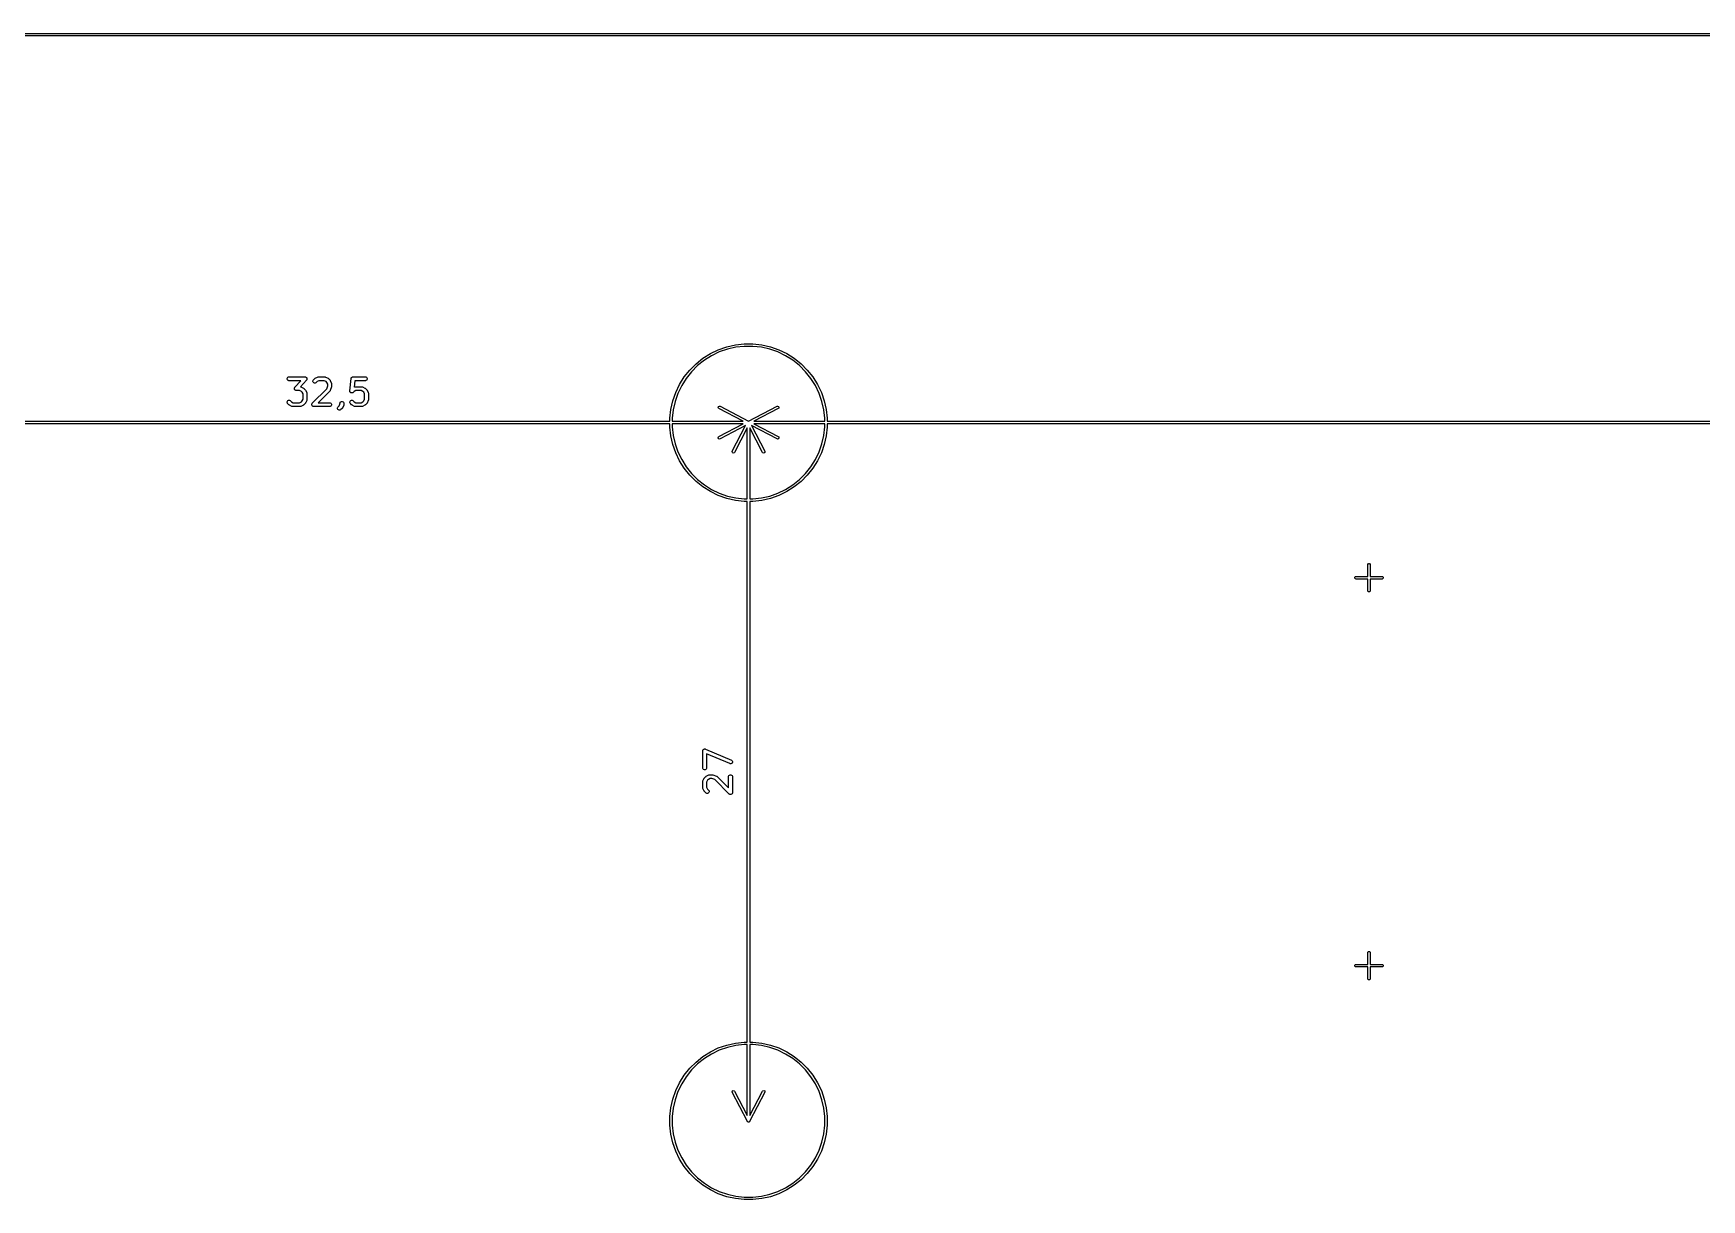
# Model space of a CAD drawing. Extents: x 1.4 to 14.3, y -8.7 to -1.8.
# Drawn here: x 8.942 to 11.483, y -3.64 to -1.864 of the extents above; entities that cross this region are included whole.
import ezdxf

# ---------------------------------------------------------------- set-up
doc = ezdxf.new("R2010")
doc.units = 0
doc.header["$MEASUREMENT"] = 0
doc.layers.add('BLACK', color=7, linetype='CONTINUOUS')

msp = doc.modelspace()

# ---------------------------------------------------------------- linework, layer by layer
at = {"layer": 'BLACK', "linetype": 'CONTINUOUS'}
for p, q in [((1.6143, -1.8642), (13.803, -1.8642)), ((13.803, -1.8681), (1.6143, -1.8681)), ((10.0114, -2.3383), (10.0248, -2.3368)), ((10.0248, -2.3368), (10.0382, -2.3368)), ((10.0382, -2.3368), (10.0516, -2.3383)), ((9.9515, -2.3672), (9.962, -2.3588)), ((9.9642, -2.3618), (9.954, -2.37)), ((9.962, -2.3588), (9.9734, -2.3516)), ((9.9752, -2.3549), (9.9642, -2.3618)), ((9.9734, -2.3516), (9.9855, -2.3458)), ((9.987, -2.3492), (9.9752, -2.3549)), ((9.9855, -2.3458), (9.9983, -2.3413)), ((9.9993, -2.3449), (9.987, -2.3492)), ((9.9983, -2.3413), (10.0114, -2.3383)), ((10.012, -2.342), (9.9993, -2.3449)), ((10.025, -2.3406), (10.012, -2.342)), ((10.038, -2.3406), (10.025, -2.3406)), ((10.051, -2.342), (10.038, -2.3406)), ((10.0637, -2.3449), (10.051, -2.342)), ((10.0516, -2.3383), (10.0647, -2.3413)), ((10.076, -2.3492), (10.0637, -2.3449)), ((10.0647, -2.3413), (10.0774, -2.3458)), ((10.0878, -2.3549), (10.076, -2.3492)), ((10.0774, -2.3458), (10.0896, -2.3516)), ((10.0988, -2.3618), (10.0878, -2.3549)), ((10.0896, -2.3516), (10.101, -2.3588)), ((10.109, -2.37), (10.0988, -2.3618)), ((10.101, -2.3588), (10.1115, -2.3672)), ((9.3293, -2.3883), (9.3301, -2.3875)), ((9.3301, -2.3875), (9.3312, -2.3871)), ((9.3312, -2.3871), (9.3317, -2.387)), ((9.3317, -2.387), (9.3561, -2.387)), ((9.3561, -2.387), (9.3564, -2.387)), ((9.3564, -2.387), (9.3565, -2.387)), ((9.3565, -2.387), (9.3565, -2.387)), ((9.3565, -2.387), (9.3567, -2.3871)), ((9.3567, -2.3871), (9.3571, -2.3872)), ((9.3571, -2.3872), (9.3576, -2.3874)), ((9.3576, -2.3874), (9.3577, -2.3875)), ((9.3577, -2.3875), (9.3578, -2.3875)), ((9.3578, -2.3875), (9.3581, -2.3878)), ((9.3581, -2.3878), (9.3585, -2.3882)), ((9.3717, -2.3892), (9.3754, -2.3873)), ((9.3754, -2.3873), (9.376, -2.3871)), ((9.376, -2.3871), (9.3761, -2.3871)), ((9.3761, -2.3871), (9.3762, -2.3871)), ((9.3762, -2.3871), (9.3767, -2.387)), ((9.3767, -2.387), (9.3861, -2.387)), ((9.3861, -2.387), (9.3867, -2.3871)), ((9.3867, -2.3871), (9.3868, -2.3871)), ((9.3868, -2.3871), (9.3869, -2.3871)), ((9.3869, -2.3871), (9.3874, -2.3873)), ((9.3874, -2.3873), (9.3912, -2.3892)), ((9.4269, -2.3881), (9.4273, -2.3878)), ((9.4273, -2.3878), (9.4276, -2.3875)), ((9.4276, -2.3875), (9.4277, -2.3874)), ((9.4277, -2.3874), (9.4278, -2.3873)), ((9.4278, -2.3873), (9.4283, -2.3872)), ((9.4283, -2.3872), (9.4287, -2.3871)), ((9.4287, -2.3871), (9.4289, -2.387)), ((9.4289, -2.387), (9.4289, -2.387)), ((9.4289, -2.387), (9.429, -2.387)), ((9.429, -2.387), (9.4292, -2.387)), ((9.4292, -2.387), (9.448, -2.387)), ((9.448, -2.387), (9.4486, -2.3871)), ((9.4486, -2.3871), (9.4496, -2.3875)), ((9.4496, -2.3875), (9.4504, -2.3883)), ((9.9264, -2.3986), (9.9336, -2.3872)), ((9.9336, -2.3872), (9.942, -2.3767)), ((9.9448, -2.3792), (9.9366, -2.3894)), ((9.942, -2.3767), (9.9515, -2.3672)), ((9.954, -2.37), (9.9448, -2.3792)), ((10.1182, -2.3792), (10.109, -2.37)), ((10.1115, -2.3672), (10.121, -2.3767)), ((10.1264, -2.3894), (10.1182, -2.3792)), ((10.121, -2.3767), (10.1294, -2.3872)), ((10.1294, -2.3872), (10.1366, -2.3986)), ((9.3288, -2.3894), (9.3293, -2.3883)), ((9.3288, -2.3905), (9.3288, -2.3894)), ((9.3293, -2.3916), (9.3288, -2.3905)), ((9.3301, -2.3924), (9.3293, -2.3916)), ((9.3312, -2.3928), (9.3301, -2.3924)), ((9.3317, -2.3929), (9.3312, -2.3928)), ((9.3496, -2.3929), (9.3317, -2.3929)), ((9.3401, -2.4044), (9.3403, -2.4039)), ((9.3401, -2.4045), (9.3401, -2.4044)), ((9.3401, -2.4046), (9.3401, -2.4045)), ((9.3401, -2.405), (9.3401, -2.4046)), ((9.3401, -2.4055), (9.3401, -2.405)), ((9.3401, -2.4056), (9.3401, -2.4055)), ((9.3401, -2.4057), (9.3401, -2.4056)), ((9.3403, -2.4061), (9.3401, -2.4057)), ((9.3403, -2.4039), (9.3404, -2.4035)), ((9.3405, -2.4066), (9.3403, -2.4061)), ((9.3404, -2.4035), (9.3405, -2.4034)), ((9.3405, -2.4034), (9.3405, -2.4033)), ((9.3405, -2.4033), (9.3406, -2.4033)), ((9.3406, -2.4067), (9.3405, -2.4066)), ((9.3406, -2.4033), (9.3408, -2.403)), ((9.3406, -2.4068), (9.3406, -2.4067)), ((9.341, -2.4071), (9.3406, -2.4068)), ((9.3408, -2.403), (9.3496, -2.3929)), ((9.3413, -2.4074), (9.341, -2.4071)), ((9.3414, -2.4074), (9.3413, -2.4074)), ((9.3415, -2.4075), (9.3414, -2.4074)), ((9.342, -2.4077), (9.3415, -2.4075)), ((9.3424, -2.4078), (9.342, -2.4077)), ((9.3426, -2.4079), (9.3424, -2.4078)), ((9.3427, -2.4079), (9.3426, -2.4079)), ((9.3426, -2.4079), (9.3426, -2.4079)), ((9.343, -2.4079), (9.3427, -2.4079)), ((9.3479, -2.4079), (9.343, -2.4079)), ((9.3506, -2.4093), (9.3479, -2.4079)), ((9.3583, -2.3919), (9.3494, -2.4021)), ((9.3494, -2.4021), (9.3499, -2.4023)), ((9.3499, -2.4023), (9.3537, -2.4042)), ((9.3518, -2.4105), (9.3506, -2.4093)), ((9.3532, -2.4131), (9.3518, -2.4105)), ((9.3532, -2.4211), (9.3532, -2.4131)), ((9.3537, -2.4042), (9.3539, -2.4043)), ((9.3539, -2.4043), (9.354, -2.4044)), ((9.354, -2.4044), (9.3541, -2.4044)), ((9.3541, -2.4044), (9.3542, -2.4045)), ((9.3542, -2.4045), (9.3542, -2.4046)), ((9.3542, -2.4046), (9.3545, -2.4047)), ((9.3545, -2.4047), (9.3563, -2.4066)), ((9.3563, -2.4066), (9.3565, -2.4068)), ((9.3565, -2.4068), (9.3566, -2.4069)), ((9.3566, -2.4069), (9.3566, -2.407)), ((9.3566, -2.407), (9.3567, -2.4071)), ((9.3567, -2.4071), (9.3567, -2.4071)), ((9.3567, -2.4071), (9.3569, -2.4074)), ((9.3569, -2.4074), (9.3588, -2.4111)), ((9.3585, -2.3916), (9.3583, -2.3919)), ((9.3585, -2.3882), (9.3585, -2.3882)), ((9.3585, -2.3882), (9.3586, -2.3883)), ((9.3586, -2.3916), (9.3585, -2.3916)), ((9.3586, -2.3883), (9.3588, -2.3888)), ((9.3587, -2.3914), (9.3586, -2.3915)), ((9.3586, -2.3915), (9.3586, -2.3916)), ((9.3588, -2.391), (9.3587, -2.3914)), ((9.3588, -2.3888), (9.359, -2.3892)), ((9.359, -2.3905), (9.3588, -2.391)), ((9.3588, -2.4111), (9.359, -2.4117)), ((9.359, -2.3892), (9.359, -2.3893)), ((9.359, -2.3893), (9.359, -2.3894)), ((9.359, -2.3894), (9.359, -2.3899)), ((9.359, -2.3899), (9.359, -2.3903)), ((9.359, -2.3903), (9.359, -2.3904)), ((9.359, -2.3904), (9.359, -2.3905)), ((9.359, -2.4117), (9.359, -2.4118)), ((9.359, -2.4118), (9.359, -2.4119)), ((9.359, -2.4119), (9.3591, -2.4125)), ((9.3591, -2.4125), (9.3591, -2.4218)), ((9.3671, -2.4272), (9.3892, -2.4052)), ((9.3682, -2.3931), (9.3687, -2.3921)), ((9.3682, -2.3943), (9.3682, -2.3931)), ((9.3687, -2.3953), (9.3682, -2.3943)), ((9.3687, -2.3921), (9.369, -2.3916)), ((9.3695, -2.3962), (9.3687, -2.3953)), ((9.369, -2.3916), (9.3709, -2.3897)), ((9.3705, -2.3966), (9.3695, -2.3962)), ((9.3717, -2.3966), (9.3705, -2.3966)), ((9.3709, -2.3897), (9.3711, -2.3896)), ((9.3711, -2.3896), (9.3712, -2.3895)), ((9.3712, -2.3895), (9.3713, -2.3894)), ((9.3713, -2.3894), (9.3714, -2.3893)), ((9.3713, -2.3894), (9.3713, -2.3894)), ((9.3714, -2.3893), (9.3717, -2.3892)), ((9.3728, -2.3962), (9.3717, -2.3966)), ((9.3732, -2.3958), (9.3728, -2.3962)), ((9.3747, -2.3943), (9.3732, -2.3958)), ((9.3774, -2.3929), (9.3747, -2.3943)), ((9.3938, -2.4089), (9.3764, -2.4264)), ((9.3854, -2.3929), (9.3774, -2.3929)), ((9.3881, -2.3943), (9.3854, -2.3929)), ((9.3893, -2.3955), (9.3881, -2.3943)), ((9.3892, -2.4052), (9.3907, -2.4007)), ((9.3907, -2.3981), (9.3893, -2.3955)), ((9.3907, -2.4007), (9.3907, -2.3981)), ((9.3912, -2.3892), (9.3914, -2.3893)), ((9.3914, -2.3893), (9.3915, -2.3894)), ((9.3915, -2.3894), (9.3916, -2.3894)), ((9.3916, -2.3894), (9.3917, -2.3895)), ((9.3917, -2.3895), (9.3917, -2.3896)), ((9.3917, -2.3896), (9.3919, -2.3897)), ((9.3919, -2.3897), (9.3938, -2.3916)), ((9.3938, -2.3916), (9.394, -2.3918)), ((9.3942, -2.4085), (9.3938, -2.4089)), ((9.394, -2.3918), (9.3941, -2.3919)), ((9.3941, -2.3919), (9.3941, -2.392)), ((9.3941, -2.392), (9.3942, -2.3921)), ((9.3942, -2.3921), (9.3942, -2.3921)), ((9.3942, -2.3921), (9.3944, -2.3924)), ((9.3943, -2.4083), (9.3942, -2.4084)), ((9.3942, -2.4084), (9.3942, -2.4085)), ((9.3945, -2.4078), (9.3943, -2.4083)), ((9.3944, -2.3924), (9.3962, -2.3961)), ((9.3964, -2.4021), (9.3945, -2.4078)), ((9.3962, -2.3961), (9.3965, -2.3967)), ((9.3965, -2.4019), (9.3964, -2.4021)), ((9.3965, -2.3967), (9.3965, -2.3968)), ((9.3965, -2.3968), (9.3965, -2.3969)), ((9.3965, -2.3969), (9.3966, -2.3975)), ((9.3966, -2.4012), (9.3965, -2.4015)), ((9.3965, -2.4015), (9.3965, -2.4016)), ((9.3965, -2.4016), (9.3965, -2.4017)), ((9.3965, -2.4017), (9.3965, -2.4018)), ((9.3965, -2.4018), (9.3965, -2.4019)), ((9.3966, -2.3975), (9.3966, -2.4012)), ((9.4244, -2.4084), (9.4263, -2.3897)), ((9.4244, -2.409), (9.4244, -2.4084)), ((9.4245, -2.4091), (9.4244, -2.409)), ((9.4245, -2.4093), (9.4245, -2.4091)), ((9.4246, -2.4097), (9.4245, -2.4093)), ((9.4247, -2.4101), (9.4246, -2.4097)), ((9.4248, -2.4102), (9.4247, -2.4101)), ((9.4249, -2.4103), (9.4248, -2.4102)), ((9.4252, -2.4106), (9.4249, -2.4103)), ((9.4255, -2.411), (9.4252, -2.4106)), ((9.4256, -2.4111), (9.4255, -2.411)), ((9.4257, -2.4112), (9.4256, -2.4111)), ((9.4261, -2.4113), (9.4257, -2.4112)), ((9.4265, -2.4115), (9.4261, -2.4113)), ((9.4263, -2.3894), (9.4264, -2.3893)), ((9.4263, -2.3897), (9.4263, -2.3894)), ((9.4263, -2.3894), (9.4263, -2.3894)), ((9.4264, -2.3891), (9.4266, -2.3887)), ((9.4264, -2.3893), (9.4264, -2.3891)), ((9.4266, -2.4115), (9.4265, -2.4115)), ((9.4266, -2.3887), (9.4268, -2.3883)), ((9.4268, -2.4116), (9.4266, -2.4115)), ((9.4268, -2.3883), (9.4269, -2.3882)), ((9.4272, -2.4116), (9.4268, -2.4116)), ((9.4269, -2.3882), (9.4269, -2.3881)), ((9.4276, -2.4116), (9.4272, -2.4116)), ((9.4278, -2.4116), (9.4276, -2.4116)), ((9.4279, -2.4116), (9.4278, -2.4116)), ((9.4283, -2.4114), (9.4279, -2.4116)), ((9.4287, -2.4113), (9.4283, -2.4114)), ((9.4289, -2.4112), (9.4287, -2.4113)), ((9.429, -2.4112), (9.4289, -2.4112)), ((9.4294, -2.4108), (9.429, -2.4112)), ((9.431, -2.4093), (9.4294, -2.4108)), ((9.4319, -2.3929), (9.4309, -2.4027)), ((9.4309, -2.4027), (9.4317, -2.4023)), ((9.4337, -2.4079), (9.431, -2.4093)), ((9.4317, -2.4023), (9.4322, -2.4021)), ((9.448, -2.3929), (9.4319, -2.3929)), ((9.4322, -2.4021), (9.4323, -2.4021)), ((9.4323, -2.4021), (9.4324, -2.4021)), ((9.4324, -2.4021), (9.433, -2.402)), ((9.433, -2.402), (9.4424, -2.402)), ((9.4417, -2.4079), (9.4337, -2.4079)), ((9.4444, -2.4093), (9.4417, -2.4079)), ((9.4424, -2.402), (9.4429, -2.4021)), ((9.4429, -2.4021), (9.443, -2.4021)), ((9.443, -2.4021), (9.4431, -2.4021)), ((9.4431, -2.4021), (9.4437, -2.4023)), ((9.4437, -2.4023), (9.4474, -2.4042)), ((9.4455, -2.4105), (9.4444, -2.4093)), ((9.4469, -2.4131), (9.4455, -2.4105)), ((9.4469, -2.4211), (9.4469, -2.4131)), ((9.4474, -2.4042), (9.4477, -2.4043)), ((9.4477, -2.4043), (9.4477, -2.4044)), ((9.4477, -2.4044), (9.4478, -2.4044)), ((9.4478, -2.4044), (9.4479, -2.4045)), ((9.4479, -2.4045), (9.448, -2.4046)), ((9.4486, -2.3928), (9.448, -2.3929)), ((9.448, -2.4046), (9.4482, -2.4047)), ((9.4482, -2.4047), (9.4501, -2.4066)), ((9.4496, -2.3924), (9.4486, -2.3928)), ((9.4504, -2.3916), (9.4496, -2.3924)), ((9.4501, -2.4066), (9.4502, -2.4068)), ((9.4502, -2.4068), (9.4503, -2.4069)), ((9.4503, -2.4069), (9.4504, -2.407)), ((9.4504, -2.3883), (9.4509, -2.3894)), ((9.4509, -2.3905), (9.4504, -2.3916)), ((9.4504, -2.407), (9.4504, -2.4071)), ((9.4504, -2.4071), (9.4505, -2.4071)), ((9.4505, -2.4071), (9.4506, -2.4074)), ((9.4506, -2.4074), (9.4525, -2.4111)), ((9.4509, -2.3894), (9.4509, -2.3905)), ((9.4525, -2.4111), (9.4527, -2.4117)), ((9.4527, -2.4117), (9.4527, -2.4118)), ((9.4527, -2.4118), (9.4527, -2.4119)), ((9.4527, -2.4119), (9.4528, -2.4125)), ((9.4528, -2.4125), (9.4528, -2.4218)), ((9.9161, -2.4235), (9.9206, -2.4107)), ((9.924, -2.4122), (9.9197, -2.4245)), ((9.9206, -2.4107), (9.9264, -2.3986)), ((9.9297, -2.4004), (9.924, -2.4122)), ((9.9366, -2.3894), (9.9297, -2.4004)), ((10.1333, -2.4004), (10.1264, -2.3894)), ((10.139, -2.4122), (10.1333, -2.4004)), ((10.1366, -2.3986), (10.1424, -2.4107)), ((10.1433, -2.4245), (10.139, -2.4122)), ((10.1424, -2.4107), (10.1469, -2.4235)), ((9.3288, -2.425), (9.3293, -2.4239)), ((9.3288, -2.4262), (9.3288, -2.425)), ((9.3293, -2.4272), (9.3288, -2.4262)), ((9.3293, -2.4239), (9.3301, -2.4231)), ((9.3297, -2.4277), (9.3293, -2.4272)), ((9.3315, -2.4295), (9.3297, -2.4277)), ((9.3301, -2.4231), (9.3312, -2.4227)), ((9.3312, -2.4227), (9.3323, -2.4227)), ((9.3318, -2.4297), (9.3315, -2.4295)), ((9.3318, -2.4298), (9.3318, -2.4297)), ((9.3319, -2.4298), (9.3318, -2.4298)), ((9.332, -2.4299), (9.3319, -2.4298)), ((9.3323, -2.4301), (9.332, -2.4299)), ((9.332, -2.4299), (9.332, -2.4299)), ((9.3323, -2.4227), (9.3334, -2.4231)), ((9.336, -2.432), (9.3323, -2.4301)), ((9.3334, -2.4231), (9.3338, -2.4235)), ((9.3338, -2.4235), (9.3354, -2.425)), ((9.3354, -2.425), (9.3381, -2.4264)), ((9.3366, -2.4322), (9.336, -2.432)), ((9.3367, -2.4322), (9.3366, -2.4322)), ((9.3368, -2.4322), (9.3367, -2.4322)), ((9.3374, -2.4323), (9.3368, -2.4322)), ((9.3486, -2.4323), (9.3374, -2.4323)), ((9.3381, -2.4264), (9.3479, -2.4264)), ((9.3479, -2.4264), (9.3506, -2.425)), ((9.3492, -2.4322), (9.3486, -2.4323)), ((9.3493, -2.4322), (9.3492, -2.4322)), ((9.3494, -2.4322), (9.3493, -2.4322)), ((9.3499, -2.432), (9.3494, -2.4322)), ((9.3537, -2.4301), (9.3499, -2.432)), ((9.3506, -2.425), (9.3518, -2.4238)), ((9.3518, -2.4238), (9.3532, -2.4211)), ((9.3539, -2.4299), (9.3537, -2.4301)), ((9.354, -2.4299), (9.3539, -2.4299)), ((9.3541, -2.4298), (9.354, -2.4299)), ((9.3542, -2.4298), (9.3541, -2.4298)), ((9.3545, -2.4295), (9.3542, -2.4297)), ((9.3542, -2.4297), (9.3542, -2.4298)), ((9.3563, -2.4277), (9.3545, -2.4295)), ((9.3565, -2.4274), (9.3563, -2.4277)), ((9.3566, -2.4274), (9.3565, -2.4274)), ((9.3567, -2.4272), (9.3566, -2.4273)), ((9.3566, -2.4273), (9.3566, -2.4274)), ((9.3569, -2.4269), (9.3567, -2.4271)), ((9.3567, -2.4271), (9.3567, -2.4272)), ((9.3588, -2.4231), (9.3569, -2.4269)), ((9.359, -2.4226), (9.3588, -2.4231)), ((9.3591, -2.4218), (9.359, -2.4224)), ((9.359, -2.4224), (9.359, -2.4225)), ((9.359, -2.4225), (9.359, -2.4226)), ((9.3663, -2.4287), (9.3668, -2.4277)), ((9.3663, -2.4299), (9.3663, -2.4287)), ((9.3668, -2.431), (9.3663, -2.4299)), ((9.3668, -2.4277), (9.3671, -2.4272)), ((9.3676, -2.4318), (9.3668, -2.431)), ((9.3687, -2.4322), (9.3676, -2.4318)), ((9.3692, -2.4323), (9.3687, -2.4322)), ((9.3936, -2.4323), (9.3692, -2.4323)), ((9.3764, -2.4264), (9.3936, -2.4264)), ((9.3936, -2.4264), (9.3942, -2.4264)), ((9.3942, -2.4322), (9.3936, -2.4323)), ((9.3942, -2.4264), (9.3952, -2.4269)), ((9.3952, -2.4318), (9.3942, -2.4322)), ((9.3952, -2.4269), (9.3961, -2.4277)), ((9.3961, -2.431), (9.3952, -2.4318)), ((9.3961, -2.4277), (9.3965, -2.4287)), ((9.3965, -2.4299), (9.3961, -2.431)), ((9.3965, -2.4287), (9.3965, -2.4299)), ((9.4057, -2.4344), (9.4062, -2.4333)), ((9.4057, -2.4355), (9.4057, -2.4344)), ((9.4062, -2.4366), (9.4057, -2.4355)), ((9.4062, -2.4333), (9.4065, -2.4329)), ((9.407, -2.4374), (9.4062, -2.4366)), ((9.4065, -2.4329), (9.4081, -2.4313)), ((9.408, -2.4378), (9.407, -2.4374)), ((9.4092, -2.4378), (9.408, -2.4378)), ((9.4081, -2.4313), (9.4094, -2.4286)), ((9.4102, -2.4374), (9.4092, -2.4378)), ((9.4094, -2.4274), (9.4095, -2.4269)), ((9.4094, -2.4286), (9.4094, -2.4274)), ((9.4095, -2.4269), (9.4099, -2.4258)), ((9.4099, -2.4258), (9.4107, -2.425)), ((9.4107, -2.437), (9.4102, -2.4374)), ((9.4107, -2.425), (9.4118, -2.4246)), ((9.4126, -2.4352), (9.4107, -2.437)), ((9.4118, -2.4246), (9.4129, -2.4246)), ((9.4128, -2.4349), (9.4126, -2.4352)), ((9.4129, -2.4348), (9.4128, -2.4349)), ((9.4128, -2.4349), (9.4128, -2.4349)), ((9.4129, -2.4246), (9.414, -2.425)), ((9.413, -2.4346), (9.4129, -2.4347)), ((9.4129, -2.4347), (9.4129, -2.4348)), ((9.4131, -2.4344), (9.413, -2.4346)), ((9.415, -2.4306), (9.4131, -2.4344)), ((9.414, -2.425), (9.4148, -2.4258)), ((9.4148, -2.4258), (9.4153, -2.4269)), ((9.4152, -2.4301), (9.415, -2.4306)), ((9.4153, -2.4299), (9.4152, -2.43)), ((9.4152, -2.43), (9.4152, -2.4301)), ((9.4153, -2.4269), (9.4153, -2.4274)), ((9.4153, -2.4274), (9.4153, -2.4293)), ((9.4153, -2.4293), (9.4153, -2.4299)), ((9.4245, -2.425), (9.4249, -2.4239)), ((9.4245, -2.4262), (9.4245, -2.425)), ((9.4249, -2.4272), (9.4245, -2.4262)), ((9.4249, -2.4239), (9.4257, -2.4231)), ((9.4253, -2.4277), (9.4249, -2.4272)), ((9.4271, -2.4295), (9.4253, -2.4277)), ((9.4257, -2.4231), (9.4268, -2.4227)), ((9.4268, -2.4227), (9.4279, -2.4227)), ((9.4274, -2.4297), (9.4271, -2.4295)), ((9.4274, -2.4298), (9.4274, -2.4297)), ((9.4275, -2.4298), (9.4274, -2.4298)), ((9.4276, -2.4299), (9.4275, -2.4298)), ((9.4277, -2.4299), (9.4276, -2.4299)), ((9.4279, -2.4301), (9.4277, -2.4299)), ((9.4279, -2.4227), (9.429, -2.4231)), ((9.4317, -2.432), (9.4279, -2.4301)), ((9.429, -2.4231), (9.4294, -2.4235)), ((9.4294, -2.4235), (9.431, -2.425)), ((9.431, -2.425), (9.4337, -2.4264)), ((9.4322, -2.4322), (9.4317, -2.432)), ((9.4323, -2.4322), (9.4322, -2.4322)), ((9.4324, -2.4322), (9.4323, -2.4322)), ((9.433, -2.4323), (9.4324, -2.4322)), ((9.4424, -2.4323), (9.433, -2.4323)), ((9.4337, -2.4264), (9.4417, -2.4264)), ((9.4417, -2.4264), (9.4444, -2.425)), ((9.4429, -2.4322), (9.4424, -2.4323)), ((9.443, -2.4322), (9.4429, -2.4322)), ((9.4431, -2.4322), (9.443, -2.4322)), ((9.4437, -2.432), (9.4431, -2.4322)), ((9.4474, -2.4301), (9.4437, -2.432)), ((9.4444, -2.425), (9.4455, -2.4238)), ((9.4455, -2.4238), (9.4469, -2.4211)), ((9.4477, -2.4299), (9.4474, -2.4301)), ((9.4478, -2.4298), (9.4477, -2.4299)), ((9.4477, -2.4299), (9.4477, -2.4299)), ((9.4479, -2.4298), (9.4478, -2.4298)), ((9.448, -2.4297), (9.4479, -2.4298)), ((9.4482, -2.4295), (9.448, -2.4297)), ((9.4501, -2.4277), (9.4482, -2.4295)), ((9.4502, -2.4274), (9.4501, -2.4277)), ((9.4503, -2.4274), (9.4502, -2.4274)), ((9.4504, -2.4273), (9.4503, -2.4274)), ((9.4505, -2.4271), (9.4504, -2.4272)), ((9.4504, -2.4272), (9.4504, -2.4273)), ((9.4506, -2.4269), (9.4505, -2.4271)), ((9.4525, -2.4231), (9.4506, -2.4269)), ((9.4527, -2.4226), (9.4525, -2.4231)), ((9.4528, -2.4218), (9.4527, -2.4224)), ((9.4527, -2.4224), (9.4527, -2.4225)), ((9.4527, -2.4225), (9.4527, -2.4226)), ((9.9116, -2.45), (9.9131, -2.4366)), ((9.9131, -2.4366), (9.9161, -2.4235)), ((9.9168, -2.4372), (9.9154, -2.4502)), ((9.9197, -2.4245), (9.9168, -2.4372)), ((9.9852, -2.4334), (9.9859, -2.4321)), ((9.9856, -2.4349), (9.9852, -2.4334)), ((9.9862, -2.4354), (9.9856, -2.4349)), ((9.9859, -2.4321), (9.9873, -2.4316)), ((10.0235, -2.4547), (9.9862, -2.4354)), ((9.9873, -2.4316), (9.9881, -2.4319)), ((9.9881, -2.4319), (10.0315, -2.4545)), ((10.0315, -2.4545), (10.0749, -2.4319)), ((10.0768, -2.4354), (10.0395, -2.4547)), ((10.0749, -2.4319), (10.0757, -2.4316)), ((10.0757, -2.4316), (10.0771, -2.4321)), ((10.0774, -2.4349), (10.0768, -2.4354)), ((10.0771, -2.4321), (10.0778, -2.4334)), ((10.0778, -2.4334), (10.0774, -2.4349)), ((10.1462, -2.4372), (10.1433, -2.4245)), ((10.1476, -2.4502), (10.1462, -2.4372)), ((10.1469, -2.4235), (10.1499, -2.4366)), ((10.1499, -2.4366), (10.1514, -2.45)), ((8.76, -2.4547), (9.9116, -2.4547)), ((9.9116, -2.4587), (8.76, -2.4587)), ((9.9116, -2.4502), (9.9116, -2.45)), ((9.9116, -2.4547), (9.9116, -2.4502)), ((9.9116, -2.4634), (9.9116, -2.4587)), ((9.9131, -2.4768), (9.9116, -2.4634)), ((9.9154, -2.4502), (9.9154, -2.4547)), ((9.9154, -2.4547), (10.0235, -2.4547)), ((9.9154, -2.4587), (9.9154, -2.4632)), ((10.0235, -2.4587), (9.9154, -2.4587)), ((9.9154, -2.4632), (9.9168, -2.4762)), ((9.9862, -2.478), (10.0235, -2.4587)), ((10.0269, -2.4613), (9.9881, -2.4815)), ((10.0067, -2.5001), (10.0269, -2.4613)), ((10.0749, -2.4815), (10.0361, -2.4613)), ((10.0361, -2.4613), (10.0563, -2.5001)), ((10.0395, -2.4547), (10.1476, -2.4547)), ((10.0395, -2.4587), (10.0768, -2.478)), ((10.1476, -2.4587), (10.0395, -2.4587)), ((10.1462, -2.4762), (10.1476, -2.4632)), ((10.1476, -2.4547), (10.1476, -2.4502)), ((10.1476, -2.4632), (10.1476, -2.4587)), ((10.1514, -2.4634), (10.1499, -2.4768)), ((10.1514, -2.45), (10.1514, -2.4547)), ((10.1514, -2.4547), (13.4155, -2.4547)), ((13.4155, -2.4587), (10.1514, -2.4587)), ((10.1514, -2.4587), (10.1514, -2.4634)), ((9.9161, -2.4899), (9.9131, -2.4768)), ((9.9168, -2.4762), (9.9197, -2.4889)), ((9.9197, -2.4889), (9.924, -2.5012)), ((9.9852, -2.48), (9.9856, -2.4785)), ((9.9859, -2.4813), (9.9852, -2.48)), ((9.9856, -2.4785), (9.9862, -2.478)), ((9.9873, -2.4817), (9.9859, -2.4813)), ((9.9881, -2.4815), (9.9873, -2.4817)), ((10.0295, -2.4647), (10.0102, -2.502)), ((10.0295, -2.5728), (10.0295, -2.4647)), ((10.0528, -2.502), (10.0335, -2.4647)), ((10.0335, -2.4647), (10.0335, -2.5728)), ((10.0757, -2.4817), (10.0749, -2.4815)), ((10.0771, -2.4813), (10.0757, -2.4817)), ((10.0768, -2.478), (10.0774, -2.4785)), ((10.0778, -2.48), (10.0771, -2.4813)), ((10.0774, -2.4785), (10.0778, -2.48)), ((10.139, -2.5012), (10.1433, -2.4889)), ((10.1433, -2.4889), (10.1462, -2.4762)), ((10.1499, -2.4768), (10.1469, -2.4899)), ((9.9206, -2.5026), (9.9161, -2.4899)), ((9.9264, -2.5148), (9.9206, -2.5026)), ((9.924, -2.5012), (9.9297, -2.513)), ((9.9336, -2.5262), (9.9264, -2.5148)), ((9.9297, -2.513), (9.9366, -2.524)), ((10.0064, -2.5009), (10.0067, -2.5001)), ((10.0069, -2.5023), (10.0064, -2.5009)), ((10.0082, -2.503), (10.0069, -2.5023)), ((10.0097, -2.5026), (10.0082, -2.503)), ((10.0102, -2.502), (10.0097, -2.5026)), ((10.0533, -2.5026), (10.0528, -2.502)), ((10.0548, -2.503), (10.0533, -2.5026)), ((10.0561, -2.5023), (10.0548, -2.503)), ((10.0565, -2.5009), (10.0561, -2.5023)), ((10.0563, -2.5001), (10.0565, -2.5009)), ((10.1264, -2.524), (10.1333, -2.513)), ((10.1366, -2.5148), (10.1294, -2.5262)), ((10.1333, -2.513), (10.139, -2.5012)), ((10.1424, -2.5026), (10.1366, -2.5148)), ((10.1469, -2.4899), (10.1424, -2.5026)), ((9.942, -2.5367), (9.9336, -2.5262)), ((9.9366, -2.524), (9.9448, -2.5342)), ((9.9515, -2.5462), (9.942, -2.5367)), ((9.9448, -2.5342), (9.954, -2.5434)), ((10.109, -2.5434), (10.1182, -2.5342)), ((10.121, -2.5367), (10.1115, -2.5462)), ((10.1182, -2.5342), (10.1264, -2.524)), ((10.1294, -2.5262), (10.121, -2.5367)), ((9.962, -2.5546), (9.9515, -2.5462)), ((9.954, -2.5434), (9.9642, -2.5516)), ((9.9734, -2.5618), (9.962, -2.5546)), ((9.9642, -2.5516), (9.9752, -2.5585)), ((9.9855, -2.5676), (9.9734, -2.5618)), ((9.9752, -2.5585), (9.987, -2.5642)), ((9.987, -2.5642), (9.9993, -2.5685)), ((10.0637, -2.5685), (10.076, -2.5642)), ((10.076, -2.5642), (10.0878, -2.5585)), ((10.0896, -2.5618), (10.0774, -2.5676)), ((10.0878, -2.5585), (10.0988, -2.5516)), ((10.101, -2.5546), (10.0896, -2.5618)), ((10.0988, -2.5516), (10.109, -2.5434)), ((10.1115, -2.5462), (10.101, -2.5546)), ((9.9983, -2.5721), (9.9855, -2.5676)), ((10.0114, -2.5751), (9.9983, -2.5721)), ((9.9993, -2.5685), (10.012, -2.5714)), ((10.0248, -2.5766), (10.0114, -2.5751)), ((10.012, -2.5714), (10.025, -2.5728)), ((10.0295, -2.5766), (10.0248, -2.5766)), ((10.025, -2.5728), (10.0295, -2.5728)), ((10.0295, -3.3998), (10.0295, -2.5766)), ((10.0335, -2.5728), (10.038, -2.5728)), ((10.0382, -2.5766), (10.0335, -2.5766)), ((10.0335, -2.5766), (10.0335, -3.3998)), ((10.038, -2.5728), (10.051, -2.5714)), ((10.0516, -2.5751), (10.0382, -2.5766)), ((10.051, -2.5714), (10.0637, -2.5685)), ((10.0647, -2.5721), (10.0516, -2.5751)), ((10.0774, -2.5676), (10.0647, -2.5721)), ((10.9549, -2.6922), (10.9559, -2.6911)), ((10.9549, -2.6937), (10.9549, -2.6922)), ((10.9559, -2.6911), (10.9567, -2.6909)), ((10.9567, -2.6909), (10.9744, -2.6909)), ((10.9744, -2.6732), (10.9746, -2.6725)), ((10.9744, -2.6909), (10.9744, -2.6732)), ((10.9746, -2.6725), (10.9756, -2.6714)), ((10.9756, -2.6714), (10.9771, -2.6714)), ((10.9771, -2.6714), (10.9782, -2.6725)), ((10.9782, -2.6725), (10.9783, -2.6732)), ((10.9783, -2.6732), (10.9783, -2.6909)), ((10.9783, -2.6909), (10.9961, -2.6909)), ((10.9961, -2.6909), (10.9968, -2.6911)), ((10.9968, -2.6911), (10.9979, -2.6922)), ((10.9979, -2.6922), (10.9979, -2.6937)), ((10.9559, -2.6947), (10.9549, -2.6937)), ((10.9567, -2.6949), (10.9559, -2.6947)), ((10.9744, -2.6949), (10.9567, -2.6949)), ((10.9744, -2.7126), (10.9744, -2.6949)), ((10.9746, -2.7134), (10.9744, -2.7126)), ((10.9756, -2.7144), (10.9746, -2.7134)), ((10.9771, -2.7144), (10.9756, -2.7144)), ((10.9782, -2.7134), (10.9771, -2.7144)), ((10.9783, -2.7126), (10.9782, -2.7134)), ((10.9961, -2.6949), (10.9783, -2.6949)), ((10.9783, -2.6949), (10.9783, -2.7126)), ((10.9968, -2.6947), (10.9961, -2.6949)), ((10.9979, -2.6937), (10.9968, -2.6947)), ((9.9618, -2.9563), (9.9619, -2.9557)), ((9.9618, -2.9826), (9.9618, -2.9563)), ((9.9619, -2.9557), (9.9621, -2.9552)), ((9.9619, -2.9557), (9.9619, -2.9557)), ((9.9619, -2.9557), (9.9619, -2.9557)), ((9.9621, -2.9552), (9.9623, -2.9547)), ((9.9623, -2.9546), (9.9627, -2.9543)), ((9.9623, -2.9547), (9.9623, -2.9546)), ((9.9623, -2.9547), (9.9623, -2.9547)), ((9.9627, -2.9543), (9.9631, -2.9539)), ((9.9631, -2.9538), (9.9637, -2.9536)), ((9.9631, -2.9539), (9.9631, -2.9538)), ((9.9631, -2.9539), (9.9631, -2.9539)), ((9.9637, -2.9536), (9.9642, -2.9534)), ((9.9642, -2.9534), (9.9642, -2.9534)), ((9.9642, -2.9534), (9.9642, -2.9534)), ((9.9642, -2.9534), (9.9648, -2.9534)), ((9.9648, -2.9534), (9.9653, -2.9534)), ((9.9653, -2.9534), (9.9653, -2.9534)), ((9.9653, -2.9534), (9.9654, -2.9534)), ((9.9654, -2.9534), (9.9659, -2.9536)), ((9.9659, -2.9536), (10.0053, -2.9705)), ((10.003, -2.9759), (9.9677, -2.9608)), ((9.9677, -2.9608), (9.9677, -2.9826)), ((10.0053, -2.9705), (10.0058, -2.9708)), ((10.0058, -2.9708), (10.0066, -2.9716)), ((10.0066, -2.9716), (10.007, -2.9727)), ((9.9619, -2.9831), (9.9618, -2.9826)), ((9.9623, -2.9842), (9.9619, -2.9831)), ((9.9631, -2.985), (9.9623, -2.9842)), ((9.9642, -2.9855), (9.9631, -2.985)), ((9.9653, -2.9855), (9.9642, -2.9855)), ((9.9644, -2.9976), (9.9645, -2.9973)), ((9.9645, -2.9973), (9.9664, -2.9955)), ((9.9664, -2.985), (9.9653, -2.9855)), ((9.9672, -2.9842), (9.9664, -2.985)), ((9.9664, -2.9955), (9.9666, -2.9953)), ((9.9666, -2.9953), (9.9667, -2.9952)), ((9.9667, -2.9952), (9.9668, -2.9952)), ((9.9668, -2.9952), (9.9669, -2.9951)), ((9.9669, -2.9951), (9.9672, -2.9949)), ((9.9669, -2.9951), (9.9669, -2.9951)), ((9.9677, -2.9831), (9.9672, -2.9842)), ((9.9672, -2.9949), (9.9709, -2.993)), ((9.9677, -2.9826), (9.9677, -2.9831)), ((9.9709, -2.993), (9.9715, -2.9928)), ((9.9715, -2.9928), (9.9716, -2.9928)), ((9.9716, -2.9928), (9.9717, -2.9928)), ((9.9717, -2.9928), (9.9723, -2.9927)), ((9.9723, -2.9927), (9.976, -2.9927)), ((9.976, -2.9927), (9.9763, -2.9928)), ((9.9763, -2.9928), (9.9764, -2.9928)), ((9.9764, -2.9928), (9.9765, -2.9928)), ((9.9765, -2.9928), (9.9766, -2.9928)), ((9.9766, -2.9928), (9.9767, -2.9928)), ((9.9767, -2.9928), (9.9769, -2.9929)), ((9.9769, -2.9929), (9.9826, -2.9948)), ((9.9826, -2.9948), (9.9831, -2.995)), ((9.9831, -2.995), (9.9832, -2.9951)), ((9.9832, -2.9951), (9.9833, -2.9951)), ((9.9833, -2.9951), (9.9837, -2.9955)), ((9.9837, -2.9955), (10.0012, -3.0129)), ((10.0012, -2.9951), (10.0017, -2.994)), ((10.0012, -2.9957), (10.0012, -2.9951)), ((10.0012, -3.0129), (10.0012, -2.9957)), ((10.0017, -2.994), (10.0025, -2.9932)), ((10.0025, -2.9932), (10.0036, -2.9928)), ((10.0035, -2.9761), (10.003, -2.9759)), ((10.0047, -2.9761), (10.0035, -2.9761)), ((10.0036, -2.9928), (10.0047, -2.9928)), ((10.0057, -2.9757), (10.0047, -2.9761)), ((10.0047, -2.9928), (10.0058, -2.9932)), ((10.0066, -2.9749), (10.0057, -2.9757)), ((10.0058, -2.9932), (10.0066, -2.994)), ((10.007, -2.9738), (10.0066, -2.9749)), ((10.0066, -2.994), (10.007, -2.9951)), ((10.007, -2.9727), (10.007, -2.9738)), ((10.007, -2.9951), (10.0071, -2.9957)), ((10.0071, -2.9957), (10.0071, -3.0201)), ((9.9618, -3.0032), (9.9619, -3.0026)), ((9.9618, -3.0126), (9.9618, -3.0032)), ((9.9619, -3.0131), (9.9618, -3.0126)), ((9.9619, -3.0024), (9.9621, -3.0019)), ((9.9619, -3.0025), (9.9619, -3.0024)), ((9.9619, -3.0026), (9.9619, -3.0025)), ((9.9619, -3.0132), (9.9619, -3.0131)), ((9.9619, -3.0133), (9.9619, -3.0132)), ((9.9621, -3.0139), (9.9619, -3.0133)), ((9.9621, -3.0019), (9.964, -2.9981)), ((9.964, -3.0176), (9.9621, -3.0139)), ((9.964, -2.9981), (9.9641, -2.9979)), ((9.9641, -3.0179), (9.964, -3.0176)), ((9.9641, -2.9979), (9.9642, -2.9978)), ((9.9642, -3.018), (9.9641, -3.0179)), ((9.9642, -2.9977), (9.9643, -2.9976)), ((9.9642, -2.9978), (9.9642, -2.9977)), ((9.9643, -3.0181), (9.9642, -3.018)), ((9.9642, -3.018), (9.9642, -3.018)), ((9.9643, -2.9976), (9.9644, -2.9976)), ((9.9644, -3.0182), (9.9643, -3.0181)), ((9.9645, -3.0184), (9.9644, -3.0182)), ((9.9664, -3.0203), (9.9645, -3.0184)), ((9.9669, -3.0206), (9.9664, -3.0203)), ((9.9679, -3.0211), (9.9669, -3.0206)), ((9.9691, -3.0012), (9.9677, -3.0039)), ((9.9677, -3.0039), (9.9677, -3.0119)), ((9.9677, -3.0119), (9.9691, -3.0146)), ((9.9691, -3.0211), (9.9679, -3.0211)), ((9.9703, -3), (9.9691, -3.0012)), ((9.9691, -3.0146), (9.9706, -3.0161)), ((9.9701, -3.0206), (9.9691, -3.0211)), ((9.971, -3.0198), (9.9701, -3.0206)), ((9.973, -2.9986), (9.9703, -3)), ((9.9706, -3.0161), (9.971, -3.0165)), ((9.971, -3.0165), (9.9714, -3.0176)), ((9.9714, -3.0188), (9.971, -3.0198)), ((9.9714, -3.0176), (9.9714, -3.0188)), ((9.9755, -2.9986), (9.973, -2.9986)), ((9.98, -3.0001), (9.9755, -2.9986)), ((10.002, -3.0221), (9.98, -3.0001)), ((10.0025, -3.0225), (10.002, -3.0221)), ((10.0032, -3.0228), (10.0025, -3.0225)), ((10.0036, -3.023), (10.0032, -3.0228)), ((10.0058, -3.0225), (10.0047, -3.023)), ((10.0066, -3.0217), (10.0058, -3.0225)), ((10.0069, -3.0209), (10.0066, -3.0217)), ((10.007, -3.0206), (10.0069, -3.0209)), ((10.0071, -3.0201), (10.007, -3.0206)), ((10.0047, -3.023), (10.0036, -3.023)), ((10.0036, -3.023), (10.0036, -3.023)), ((10.9744, -3.2638), (10.9746, -3.263)), ((10.9744, -3.2815), (10.9744, -3.2638)), ((10.9746, -3.263), (10.9756, -3.262)), ((10.9756, -3.262), (10.9771, -3.262)), ((10.9771, -3.262), (10.9782, -3.263)), ((10.9782, -3.263), (10.9783, -3.2638)), ((10.9783, -3.2638), (10.9783, -3.2815)), ((10.9549, -3.2827), (10.9559, -3.2816)), ((10.9549, -3.2842), (10.9549, -3.2827)), ((10.9559, -3.2853), (10.9549, -3.2842)), ((10.9559, -3.2816), (10.9567, -3.2815)), ((10.9567, -3.2854), (10.9559, -3.2853)), ((10.9567, -3.2815), (10.9744, -3.2815)), ((10.9744, -3.2854), (10.9567, -3.2854)), ((10.9744, -3.3031), (10.9744, -3.2854)), ((10.9783, -3.2815), (10.9961, -3.2815)), ((10.9961, -3.2854), (10.9783, -3.2854)), ((10.9783, -3.2854), (10.9783, -3.3031)), ((10.9961, -3.2815), (10.9968, -3.2816)), ((10.9968, -3.2853), (10.9961, -3.2854)), ((10.9968, -3.2816), (10.9979, -3.2827)), ((10.9979, -3.2842), (10.9968, -3.2853)), ((10.9979, -3.2827), (10.9979, -3.2842)), ((10.9746, -3.3039), (10.9744, -3.3031)), ((10.9756, -3.305), (10.9746, -3.3039)), ((10.9771, -3.305), (10.9756, -3.305)), ((10.9782, -3.3039), (10.9771, -3.305)), ((10.9783, -3.3031), (10.9782, -3.3039)), ((9.9983, -3.4043), (10.0114, -3.4013)), ((10.0114, -3.4013), (10.0248, -3.3998)), ((10.025, -3.4035), (10.012, -3.405)), ((10.0248, -3.3998), (10.0295, -3.3998)), ((10.0295, -3.4035), (10.025, -3.4035)), ((10.0295, -3.5116), (10.0295, -3.4035)), ((10.0335, -3.3998), (10.0382, -3.3998)), ((10.038, -3.4035), (10.0335, -3.4035)), ((10.0335, -3.4035), (10.0335, -3.5116)), ((10.051, -3.405), (10.038, -3.4035)), ((10.0382, -3.3998), (10.0516, -3.4013)), ((10.0516, -3.4013), (10.0647, -3.4043)), ((9.9515, -3.4301), (9.962, -3.4218)), ((9.9642, -3.4248), (9.954, -3.4329)), ((9.962, -3.4218), (9.9734, -3.4146)), ((9.9752, -3.4179), (9.9642, -3.4248)), ((9.9734, -3.4146), (9.9855, -3.4087)), ((9.987, -3.4122), (9.9752, -3.4179)), ((9.9855, -3.4087), (9.9983, -3.4043)), ((9.9993, -3.4079), (9.987, -3.4122)), ((10.012, -3.405), (9.9993, -3.4079)), ((10.0637, -3.4079), (10.051, -3.405)), ((10.076, -3.4122), (10.0637, -3.4079)), ((10.0647, -3.4043), (10.0774, -3.4087)), ((10.0878, -3.4179), (10.076, -3.4122)), ((10.0774, -3.4087), (10.0896, -3.4146)), ((10.0988, -3.4248), (10.0878, -3.4179)), ((10.0896, -3.4146), (10.101, -3.4218)), ((10.109, -3.4329), (10.0988, -3.4248)), ((10.101, -3.4218), (10.1115, -3.4301)), ((9.9264, -3.4616), (9.9336, -3.4502)), ((9.9366, -3.4524), (9.9297, -3.4634)), ((9.9336, -3.4502), (9.942, -3.4397)), ((9.9448, -3.4422), (9.9366, -3.4524)), ((9.942, -3.4397), (9.9515, -3.4301)), ((9.954, -3.4329), (9.9448, -3.4422)), ((10.1182, -3.4422), (10.109, -3.4329)), ((10.1115, -3.4301), (10.121, -3.4397)), ((10.1264, -3.4524), (10.1182, -3.4422)), ((10.121, -3.4397), (10.1294, -3.4502)), ((10.1333, -3.4634), (10.1264, -3.4524)), ((10.1294, -3.4502), (10.1366, -3.4616)), ((9.9161, -3.4864), (9.9206, -3.4737)), ((9.924, -3.4752), (9.9197, -3.4875)), ((9.9206, -3.4737), (9.9264, -3.4616)), ((9.9297, -3.4634), (9.924, -3.4752)), ((10.0064, -3.4755), (10.0069, -3.4741)), ((10.0067, -3.4762), (10.0064, -3.4755)), ((10.0297, -3.5206), (10.0067, -3.4762)), ((10.0069, -3.4741), (10.0082, -3.4734)), ((10.0082, -3.4734), (10.0097, -3.4738)), ((10.0097, -3.4738), (10.0102, -3.4744)), ((10.0102, -3.4744), (10.0295, -3.5116)), ((10.0563, -3.4762), (10.0332, -3.5206)), ((10.0335, -3.5116), (10.0528, -3.4744)), ((10.0528, -3.4744), (10.0533, -3.4738)), ((10.0533, -3.4738), (10.0548, -3.4734)), ((10.0548, -3.4734), (10.0561, -3.4741)), ((10.0561, -3.4741), (10.0565, -3.4755)), ((10.0565, -3.4755), (10.0563, -3.4762)), ((10.139, -3.4752), (10.1333, -3.4634)), ((10.1366, -3.4616), (10.1424, -3.4737)), ((10.1433, -3.4875), (10.139, -3.4752)), ((10.1424, -3.4737), (10.1469, -3.4864)), ((9.9116, -3.513), (9.9131, -3.4996)), ((9.9131, -3.4996), (9.9161, -3.4864)), ((9.9168, -3.5002), (9.9154, -3.5132)), ((9.9197, -3.4875), (9.9168, -3.5002)), ((10.1462, -3.5002), (10.1433, -3.4875)), ((10.1476, -3.5132), (10.1462, -3.5002)), ((10.1469, -3.4864), (10.1499, -3.4996)), ((10.1499, -3.4996), (10.1514, -3.513)), ((9.9116, -3.5132), (9.9116, -3.513)), ((9.9116, -3.5264), (9.9116, -3.5132)), ((9.9131, -3.5398), (9.9116, -3.5264)), ((9.9154, -3.5132), (9.9154, -3.5262)), ((9.9154, -3.5262), (9.9168, -3.5392)), ((10.03, -3.5209), (10.0297, -3.5206)), ((10.03, -3.521), (10.03, -3.5209)), ((10.0301, -3.521), (10.03, -3.521)), ((10.0302, -3.5212), (10.0301, -3.521)), ((10.0305, -3.5213), (10.0302, -3.5212)), ((10.0307, -3.5215), (10.0305, -3.5213)), ((10.0312, -3.5216), (10.0307, -3.5215)), ((10.0313, -3.5216), (10.0312, -3.5216)), ((10.0314, -3.5216), (10.0313, -3.5216)), ((10.0315, -3.5217), (10.0314, -3.5216)), ((10.0316, -3.5216), (10.0315, -3.5217)), ((10.0317, -3.5216), (10.0316, -3.5216)), ((10.0318, -3.5216), (10.0317, -3.5216)), ((10.0322, -3.5215), (10.0318, -3.5216)), ((10.0325, -3.5213), (10.0322, -3.5215)), ((10.0328, -3.5212), (10.0325, -3.5213)), ((10.0329, -3.521), (10.0328, -3.5212)), ((10.033, -3.521), (10.0329, -3.521)), ((10.0332, -3.5206), (10.033, -3.5209)), ((10.033, -3.5209), (10.033, -3.521)), ((10.1462, -3.5392), (10.1476, -3.5262)), ((10.1476, -3.5262), (10.1476, -3.5132)), ((10.1514, -3.5264), (10.1499, -3.5398)), ((10.1514, -3.513), (10.1514, -3.5264)), ((9.9161, -3.5529), (9.9131, -3.5398)), ((9.9206, -3.5656), (9.9161, -3.5529)), ((9.9168, -3.5392), (9.9197, -3.5519)), ((9.9197, -3.5519), (9.924, -3.5642)), ((10.139, -3.5642), (10.1433, -3.5519)), ((10.1469, -3.5529), (10.1424, -3.5656)), ((10.1433, -3.5519), (10.1462, -3.5392)), ((10.1499, -3.5398), (10.1469, -3.5529)), ((9.9264, -3.5778), (9.9206, -3.5656)), ((9.924, -3.5642), (9.9297, -3.576)), ((9.9336, -3.5892), (9.9264, -3.5778)), ((9.9297, -3.576), (9.9366, -3.587)), ((10.1264, -3.587), (10.1333, -3.576)), ((10.1366, -3.5778), (10.1294, -3.5892)), ((10.1333, -3.576), (10.139, -3.5642)), ((10.1424, -3.5656), (10.1366, -3.5778)), ((9.942, -3.5997), (9.9336, -3.5892)), ((9.9366, -3.587), (9.9448, -3.5972)), ((9.9515, -3.6092), (9.942, -3.5997)), ((9.9448, -3.5972), (9.954, -3.6064)), ((9.954, -3.6064), (9.9642, -3.6146)), ((10.0988, -3.6146), (10.109, -3.6064)), ((10.109, -3.6064), (10.1182, -3.5972)), ((10.121, -3.5997), (10.1115, -3.6092)), ((10.1182, -3.5972), (10.1264, -3.587)), ((10.1294, -3.5892), (10.121, -3.5997)), ((9.962, -3.6176), (9.9515, -3.6092)), ((9.9734, -3.6248), (9.962, -3.6176)), ((9.9642, -3.6146), (9.9752, -3.6215)), ((9.9855, -3.6306), (9.9734, -3.6248)), ((9.9752, -3.6215), (9.987, -3.6272)), ((9.9983, -3.6351), (9.9855, -3.6306)), ((9.987, -3.6272), (9.9993, -3.6315)), ((9.9993, -3.6315), (10.012, -3.6344)), ((10.051, -3.6344), (10.0637, -3.6315)), ((10.0637, -3.6315), (10.076, -3.6272)), ((10.0774, -3.6306), (10.0647, -3.6351)), ((10.076, -3.6272), (10.0878, -3.6215)), ((10.0896, -3.6248), (10.0774, -3.6306)), ((10.0878, -3.6215), (10.0988, -3.6146)), ((10.101, -3.6176), (10.0896, -3.6248)), ((10.1115, -3.6092), (10.101, -3.6176)), ((10.0114, -3.6381), (9.9983, -3.6351)), ((10.0248, -3.6396), (10.0114, -3.6381)), ((10.012, -3.6344), (10.025, -3.6358)), ((10.0382, -3.6396), (10.0248, -3.6396)), ((10.025, -3.6358), (10.038, -3.6358)), ((10.038, -3.6358), (10.051, -3.6344)), ((10.0516, -3.6381), (10.0382, -3.6396)), ((10.0647, -3.6351), (10.0516, -3.6381))]:
    msp.add_line(p, q, dxfattribs=at)

doc.saveas('drawing.dxf')
